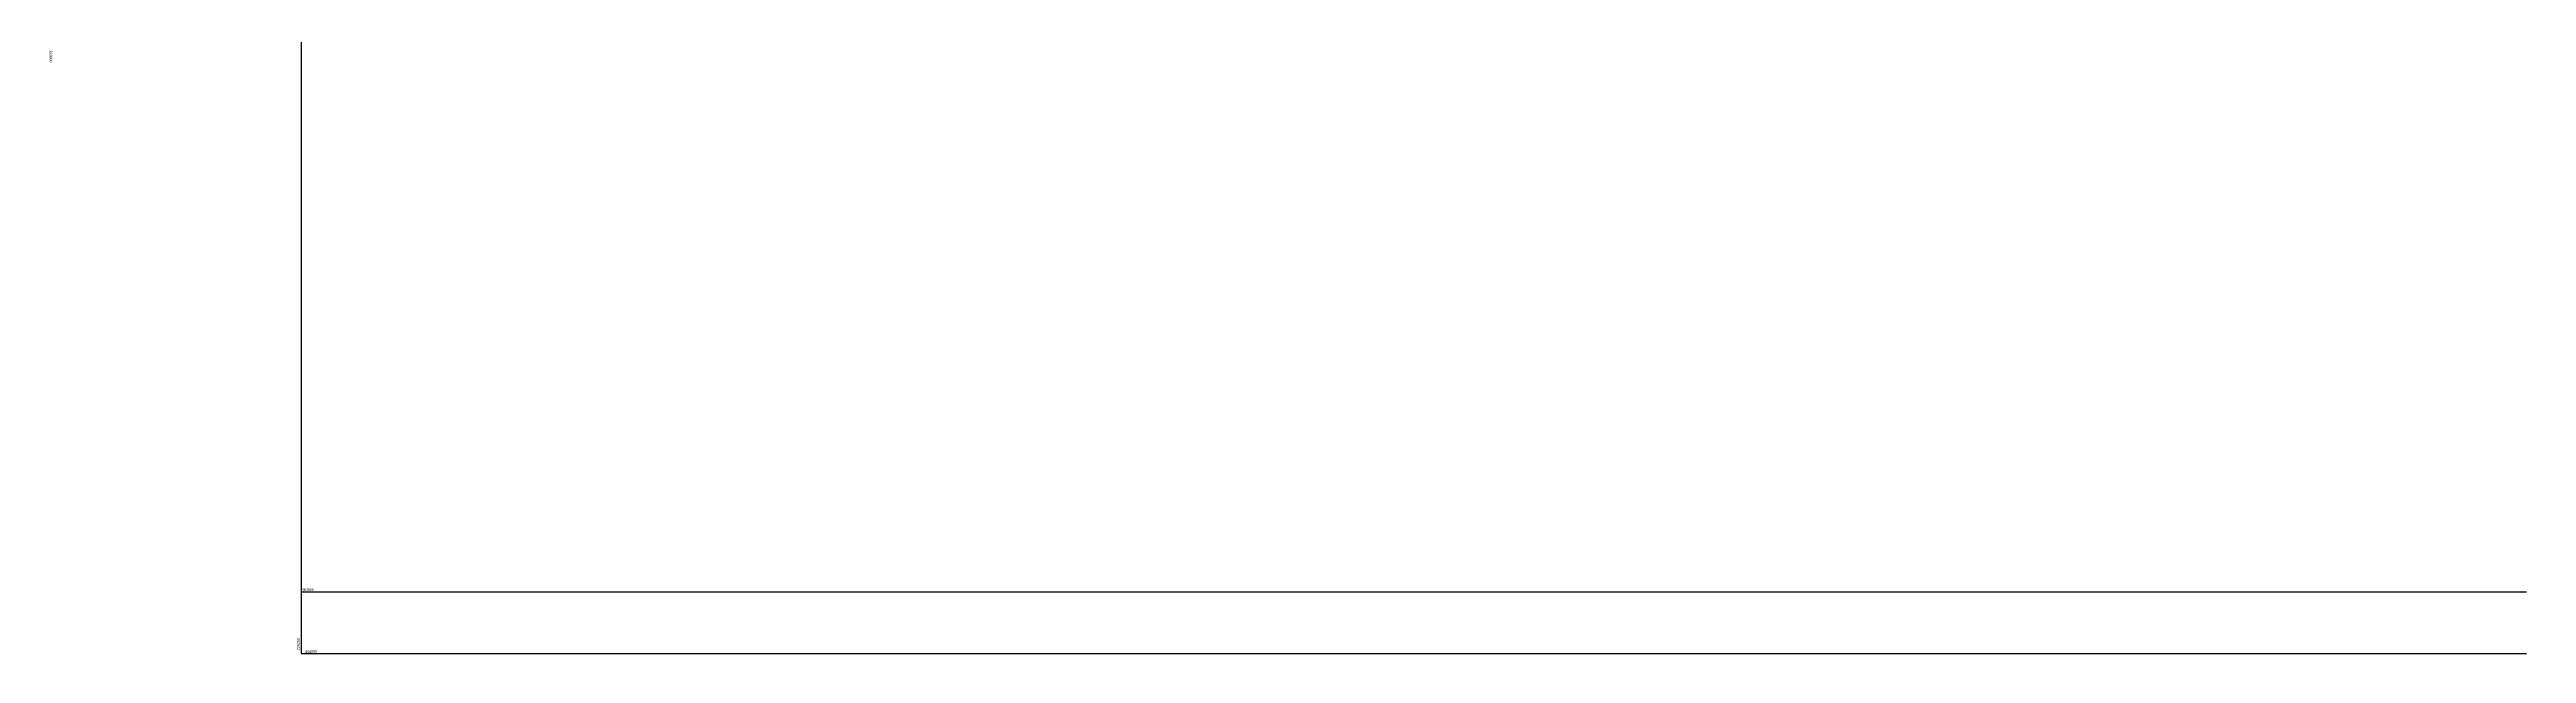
# Model space of a CAD drawing. Header units: millimetres. Extents: x -220040 to 227808, y -12027 to 459223.
# Drawn here: x 223801 to 227808, y 451523 to 452500 of the extents above; entities that cross this region are included whole.
import ezdxf
from ezdxf.enums import TextEntityAlignment as Align

# ---------------------------------------------------------------- set-up
doc = ezdxf.new("R2010")
doc.units = ezdxf.units.MM
doc.layers.add('CV-GRID-LINE', color=252, linetype='Continuous')
doc.styles.get("Standard").update_dxf_attribs({"font": 'Dotum.TTF'})

msp = doc.modelspace()

# ---------------------------------------------------------------- linework, layer by layer
at = {"layer": 'CV-GRID-LINE'}
for p, q in [((224208, 459222.9), (224208, 451522.9)), ((224208, 451622.9), (227808, 451622.9)), ((224208, 451522.9), (227808, 451522.9))]:
    msp.add_line(p, q, dxfattribs=at)

# ---------------------------------------------------------------- texts
msp.add_text('223800', height=4.2, rotation=270, dxfattribs=at).set_placement((223801, 452499))
for s, p in [('484900', (224209, 451623.9)), ('484800', (224214.2, 451523.9))]:
    msp.add_text(s, height=4.2, dxfattribs=at).set_placement(p)
msp.add_text('226200', height=4.2, rotation=90, dxfattribs=at).set_placement((224205.4, 451547.7), align=Align.RIGHT)

doc.saveas('drawing.dxf')
